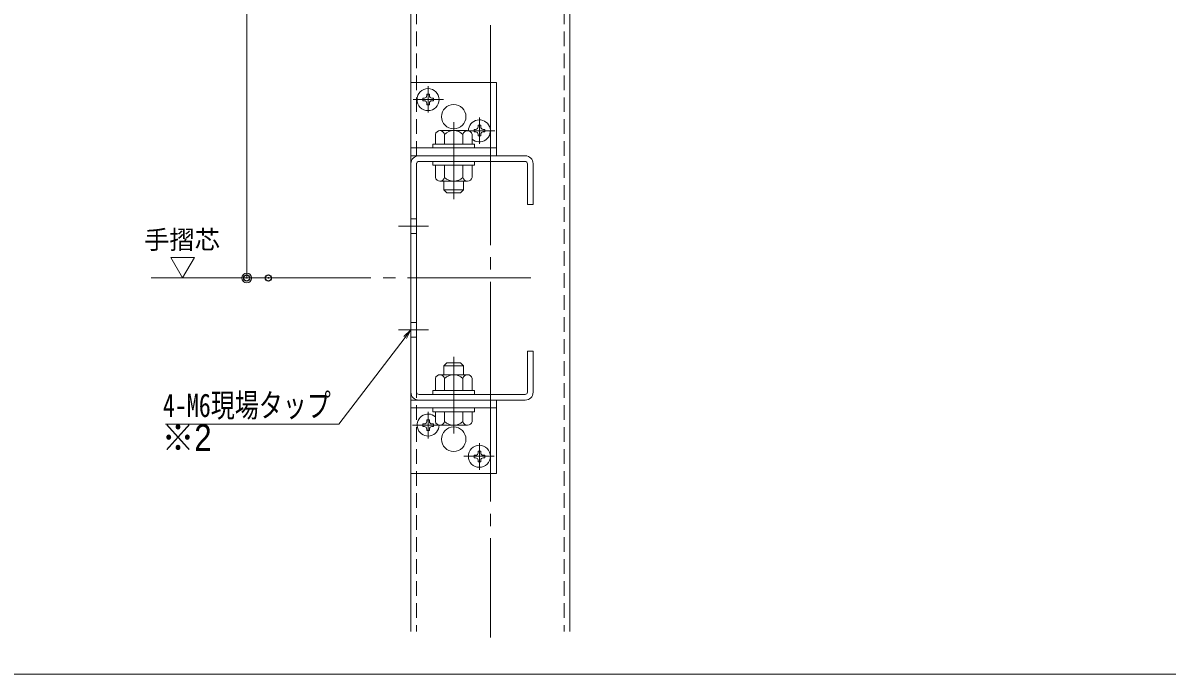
# Model space of a CAD drawing. Units: millimetres, scale not verified. Extents: x -800 to 804, y -551 to 557.
# Drawn here: x -133.4 to 335.1, y -551 to -284.5 of the extents above; entities that cross this region are included whole.
import ezdxf
from ezdxf.enums import TextEntityAlignment as Align

# ---------------------------------------------------------------- set-up
doc = ezdxf.new("R2010")
doc.units = ezdxf.units.MM
doc.header["$LTSCALE"] = 5
doc.header["$PDMODE"] = 32
doc.header["$PDSIZE"] = 2.5
doc.linetypes.add('DASHED1', pattern=[1.8, 1.2, -0.6])
doc.linetypes.add('LONG_CHAIN', pattern=[21, 18, -1, 1, -1])
for name, color, linetype in [('0-0_08文字', 1, 'Continuous'), ('0-6_moji', 2, 'Continuous'), ('0-A_DEFPOINTS', 1, 'Continuous')]:
    doc.layers.add(name, color=color, linetype=linetype)
for name, color, linetype, lineweight in [('0-1_zumenwaku', 6, 'Continuous', 9), ('0-2_10ユーザー', 4, 'Continuous', 9), ('0-8_6文字', 1, 'Continuous', 9), ('0-9_0', 4, 'Continuous', 9), ('0-C_CENTER', 7, 'LONG_CHAIN', 9), ('0-D_中心線', 1, 'LONG_CHAIN', 9), ('1-0_HASEN', 4, 'DASHED1', 9), ('1-1_GR1-1', 7, 'Continuous', 9), ('1-3_SCREW', 1, 'LONG_CHAIN', 9)]:
    doc.layers.add(name, color=color, linetype=linetype, lineweight=lineweight)
doc.styles.add('ＭＳ ゴシック', font='')
doc.styles.add('ＭＳ Ｐゴシック', font='')
doc.styles.get('ＭＳ ゴシック').set_extended_font_data('MS Gothic')
doc.styles.get('ＭＳ Ｐゴシック').set_extended_font_data('MS PGothic')

# ---------------------------------------------------------------- blocks, each defined once
blk = doc.blocks.new('_ORIGIN')
at = {"layer": '0-9_0', "color": 1}
blk.add_line((0, 0), (-5, 0), dxfattribs=at)
blk.add_circle((0, 0), 2.5, dxfattribs=at)
blk = doc.blocks.new('KﾅｯﾄM8大')
at = {"layer": '0-9_0', "color": 7}
for p, q in [((-32.5, 28.15), (-32.5, -28.15)), ((0, 37.5), (-24.71, 37.5)), ((0, -37.5), (0, 37.5)), ((0, 18.76), (-24.71, 18.76)), ((0, -18.76), (-24.71, -18.76)), ((0, -37.5), (-24.71, -37.5))]:
    blk.add_line(p, q, dxfattribs=at)
for centre, radius, start, end in [((-22.97, 28.13), 9.53, 100.52945, 259.47055), ((-6, 0), 26.5, 134.92181, 225.07819), ((-22.97, -28.13), 9.53, 100.52945, 259.47055)]:
    blk.add_arc(centre, radius, start, end, dxfattribs=at)
blk = doc.blocks.new('KﾐM8側')
at = {"layer": '0-9_0', "color": 7}
blk.add_lwpolyline([(0, 42.5), (-8, 42.5), (-8, -42.5), (0, -42.5)], close=True, dxfattribs=at)
blk = doc.blocks.new('頭部M8')
at = {"layer": '0-9_0', "color": 7}
for p, q in [((0, 37.5), (0, -37.5)), ((0, 37.5), (19.71, 37.5)), ((27.5, -28.15), (27.5, 28.15)), ((0, 18.76), (19.71, 18.76)), ((0, -18.76), (19.71, -18.76)), ((0, -37.5), (19.71, -37.5))]:
    blk.add_line(p, q, dxfattribs=at)
for centre, radius, start, end in [((17.97, 28.13), 9.53, 280.52945, 79.47055), ((1, 0), 26.5, 314.92181, 45.07819), ((17.97, -28.13), 9.53, 280.52945, 79.47055)]:
    blk.add_arc(centre, radius, start, end, dxfattribs=at)
blk = doc.blocks.new('MLeader15')
at = {"layer": '0-8_6文字', "color": 2}
blk.add_line((25.534, -410.103), (23.104, -413.28), dxfattribs=at)
at = {"layer": '0-8_6文字'}
blk.add_line((-5.41, -448.679), (-75.028, -448.679), dxfattribs=at)
at = {"layer": '0-8_6文字', "color": 2}
blk.add_lwpolyline([(22.575, -412.875), (25.534, -410.103), (23.634, -413.685)], dxfattribs=at)
at = {"layer": '0-8_6文字'}
blk.add_lwpolyline([(23.104, -413.28), (-3.97, -448.679), (-5.41, -448.679)], dxfattribs=at)
at = {"layer": '0-8_6文字', "color": 2, "style": 'ＭＳ ゴシック', "width": 0.75}
blk.add_text('4-M6現場タップ', height=9.604, dxfattribs=at).set_placement((-76.028, -448.676), align=Align.BOTTOM_LEFT)

msp = doc.modelspace()

# ---------------------------------------------------------------- linework, layer by layer
at = {"layer": '0-1_zumenwaku'}
msp.add_lwpolyline([(-799.881, -551.026), (800.119, -551.026), (800.119, 556.974), (-799.881, 556.974)], close=True, dxfattribs=at)
at = {"layer": '0-2_10ユーザー'}
for p, q in [((25.534, -335.689), (60.534, -335.689)), ((60.534, -442.089), (25.534, -442.089))]:
    msp.add_line(p, q, dxfattribs=at)
for points in [[(25.534, -308.889), (25.534, -338.889), (60.534, -338.889), (60.534, -308.889)], [(-67.956, -388.889), (-63.097, -380.474), (-72.814, -380.474)], [(60.534, -468.889), (60.534, -438.889), (25.534, -438.889), (25.534, -468.889)]]:
    msp.add_lwpolyline(points, close=True, dxfattribs=at)
for centre in [(43.034, -322.889), (43.034, -454.889)]:
    msp.add_circle(centre, 5, dxfattribs=at)
at = {"layer": '0-8_6文字'}
for p, q in [((-41.683, -152.889), (-41.683, -384.889)), ((-36.858, -388.889), (-43.683, -388.889))]:
    msp.add_line(p, q, dxfattribs=at)
at = {"layer": '0-9_0', "color": 7}
for p, q in [((25.534, 27.03), (25.534, -533.578)), ((90.534, 27.03), (90.534, -533.578)), ((39.034, -334.089), (47.034, -334.089)), ((28.734, -338.889), (72.334, -338.889)), ((39.034, -349.289), (39.034, -352.889)), ((47.034, -349.289), (47.034, -352.889)), ((39.034, -352.889), (40.234, -354.089)), ((39.034, -352.889), (47.034, -352.889)), ((40.234, -354.089), (45.834, -354.089)), ((47.034, -352.889), (45.834, -354.089)), ((39.034, -424.889), (40.234, -423.689)), ((47.034, -424.889), (39.034, -424.889)), ((39.034, -428.489), (39.034, -424.889)), ((45.834, -423.689), (40.234, -423.689)), ((47.034, -424.889), (45.834, -423.689)), ((47.034, -428.489), (47.034, -424.889)), ((28.734, -438.889), (72.334, -438.889)), ((47.034, -443.689), (39.034, -443.689))]:
    msp.add_line(p, q, dxfattribs=at)
at = {"layer": '0-9_0'}
for p, q in [((32.001, -314.267), (32.001, -313.623)), ((32.001, -313.623), (33.068, -313.623)), ((33.068, -313.623), (33.068, -314.267)), ((30.357, -315.267), (31.001, -315.267)), ((34.068, -315.267), (34.712, -315.267)), ((34.712, -316.334), (34.068, -316.334)), ((34.712, -315.267), (34.712, -316.334)), ((53.001, -327.067), (53.001, -326.423)), ((53.001, -326.423), (54.068, -326.423)), ((54.068, -326.423), (54.068, -327.067)), ((51.357, -328.067), (52.001, -328.067)), ((55.068, -328.067), (55.712, -328.067)), ((55.712, -329.134), (55.068, -329.134)), ((55.712, -328.067), (55.712, -329.134)), ((30.357, -448.645), (31.001, -448.645)), ((30.357, -449.712), (30.357, -448.645)), ((31.001, -449.712), (30.357, -449.712)), ((34.712, -449.712), (34.068, -449.712)), ((32.001, -451.356), (32.001, -450.712)), ((33.068, -451.356), (32.001, -451.356)), ((33.068, -450.712), (33.068, -451.356)), ((51.357, -461.445), (52.001, -461.445)), ((51.357, -462.512), (51.357, -461.445)), ((52.001, -462.512), (51.357, -462.512)), ((53.001, -464.156), (53.001, -463.512)), ((54.068, -463.512), (54.068, -464.156)), ((55.712, -462.512), (55.068, -462.512)), ((54.068, -464.156), (53.001, -464.156))]:
    msp.add_line(p, q, dxfattribs=at)
at = {"layer": '0-9_0', "color": 7, "linetype": 'LONG_CHAIN'}
for p, q in [((43.034, -325.195), (43.034, -356.628)), ((43.034, -452.584), (43.034, -421.151))]:
    msp.add_line(p, q, dxfattribs=at)
at = {"layer": '0-9_0'}
for points in [[(31.001, -316.334), (30.357, -316.334), (30.357, -315.267)], [(33.068, -317.334), (33.068, -317.978), (32.001, -317.978), (32.001, -317.334)], [(52.001, -329.134), (51.357, -329.134), (51.357, -328.067)], [(54.068, -330.134), (54.068, -330.778), (53.001, -330.778), (53.001, -330.134)], [(32.001, -447.645), (32.001, -447), (33.068, -447), (33.068, -447.645)], [(34.068, -448.645), (34.712, -448.645), (34.712, -449.712)], [(53.001, -460.445), (53.001, -459.8), (54.068, -459.8), (54.068, -460.445)], [(55.068, -461.445), (55.712, -461.445), (55.712, -462.512)]]:
    msp.add_lwpolyline(points, dxfattribs=at)
for centre in [(32.534, -315.889), (53.534, -461.889)]:
    msp.add_circle(centre, 4.5, dxfattribs=at)
for centre, radius, start, end in [((31.001, -314.267), 1, 270, 0), ((31.001, -317.334), 1, 0, 90), ((34.068, -314.267), 1, 180, 270), ((34.068, -317.334), 1, 90, 180), ((53.534, -328.689), 4.5, 228.18969, 179.19872), ((52.001, -327.067), 1, 270, 0), ((55.068, -327.067), 1, 180, 270), ((52.001, -330.134), 1, 0, 90), ((55.068, -330.134), 1, 90, 180), ((32.534, -449.089), 4.5, 48.18969, 359.19872), ((31.001, -447.645), 1, 270, 0), ((31.001, -450.712), 1, 0, 90), ((34.068, -447.645), 1, 180, 270), ((34.068, -450.712), 1, 90, 180), ((52.001, -460.445), 1, 270, 0), ((52.001, -463.512), 1, 0, 90), ((55.068, -460.445), 1, 180, 270), ((55.068, -463.512), 1, 90, 180)]:
    msp.add_arc(centre, radius, start, end, dxfattribs=at)
at = {"layer": '0-A_DEFPOINTS'}
for p in [(-41.683, -388.889), (-32.858, -388.889)]:
    msp.add_point(p, dxfattribs=at)
at = {"layer": '0-C_CENTER', "color": 5}
for p, q in [((20.49, -367.676), (32.733, -367.676)), ((20.49, -410.103), (32.733, -410.103))]:
    msp.add_line(p, q, dxfattribs=at)
at = {"layer": '0-D_中心線'}
for p, q in [((58.034, 29.584), (58.034, -536.023)), ((-80.856, -388.889), (74.568, -388.889))]:
    msp.add_line(p, q, dxfattribs=at)
at = {"layer": '1-0_HASEN'}
for p, q in [((27.834, 27.03), (27.834, -533.578)), ((88.234, 27.03), (88.234, -533.578))]:
    msp.add_line(p, q, dxfattribs=at)
at = {"layer": '1-1_GR1-1'}
for p, q in [((72.234, -341.189), (28.834, -341.189)), ((25.534, -342.089), (25.534, -435.689)), ((27.834, -342.189), (27.834, -435.589)), ((73.234, -358.889), (73.234, -342.189)), ((75.534, -342.089), (75.534, -358.889)), ((27.834, -364.676), (25.534, -364.676)), ((27.834, -370.676), (25.534, -370.676)), ((27.834, -407.103), (25.534, -407.103)), ((27.834, -413.103), (25.534, -413.103)), ((73.234, -435.589), (73.234, -418.889)), ((75.534, -418.889), (73.234, -418.889)), ((75.534, -418.889), (75.534, -435.689)), ((75.534, -418.889), (75.534, -435.689)), ((28.834, -436.589), (72.234, -436.589))]:
    msp.add_line(p, q, dxfattribs=at)
msp.add_lwpolyline([(75.534, -342.281), (75.534, -358.889), (73.234, -358.889)], dxfattribs=at)
for centre, radius, start, end in [((28.734, -342.089), 3.2, 90, 180), ((28.834, -342.189), 1, 90, 180), ((72.234, -342.189), 1, 0, 90), ((72.334, -342.089), 3.2, 0, 90), ((28.834, -435.589), 1, 180, 270), ((72.234, -435.589), 1, 270, 0), ((28.734, -435.689), 3.2, 180, 270), ((72.334, -435.689), 3.2, 270, 0)]:
    msp.add_arc(centre, radius, start, end, dxfattribs=at)
at = {"layer": '1-3_SCREW'}
for p, q in [((32.534, -321.242), (32.534, -310.359)), ((38.848, -315.889), (26.468, -315.889)), ((53.534, -334.042), (53.534, -323.159)), ((59.848, -328.689), (47.468, -328.689)), ((32.534, -443.737), (32.534, -454.62)), ((26.22, -449.089), (38.601, -449.089)), ((53.534, -456.537), (53.534, -467.42)), ((47.22, -461.889), (59.601, -461.889))]:
    msp.add_line(p, q, dxfattribs=at)

# ---------------------------------------------------------------- block references
at = {"layer": '0-8_6文字', "xscale": 0.8, "yscale": 0.8, "rotation": 270}
msp.add_blockref('_ORIGIN', (-41.683, -388.889), dxfattribs=at)
at = {"layer": '0-8_6文字'}
msp.add_blockref('MLeader15', (0, 0), dxfattribs=at)
at = {"layer": '0-9_0', "xscale": 0.2, "yscale": 0.2}
for name, p, rotation in [('頭部M8', (43.034, -334.089), 90), ('KﾐM8側', (43.034, -334.089), 90), ('KﾐM8側', (43.034, -341.189), 90), ('KﾅｯﾄM8大', (43.034, -342.789), 90), ('KﾅｯﾄM8大', (43.034, -434.989), 270), ('KﾐM8側', (43.034, -436.589), 270), ('KﾐM8側', (43.034, -443.689), 270), ('頭部M8', (43.034, -443.689), 270)]:
    msp.add_blockref(name, p, dxfattribs=dict(at, rotation=rotation))

# ---------------------------------------------------------------- texts
at = {"layer": '0-0_08文字', "style": 'ＭＳ Ｐゴシック'}
msp.add_text('手摺芯', height=7.588, dxfattribs=at).set_placement((-83.713, -379.308), align=Align.BOTTOM_LEFT)
at = {"layer": '0-6_moji', "style": 'ＭＳ Ｐゴシック', "width": 0.9}
msp.add_text('※2 ', height=10.85, dxfattribs=at).set_placement((-76.507, -462.928), align=Align.BOTTOM_LEFT)

doc.saveas('drawing.dxf')
